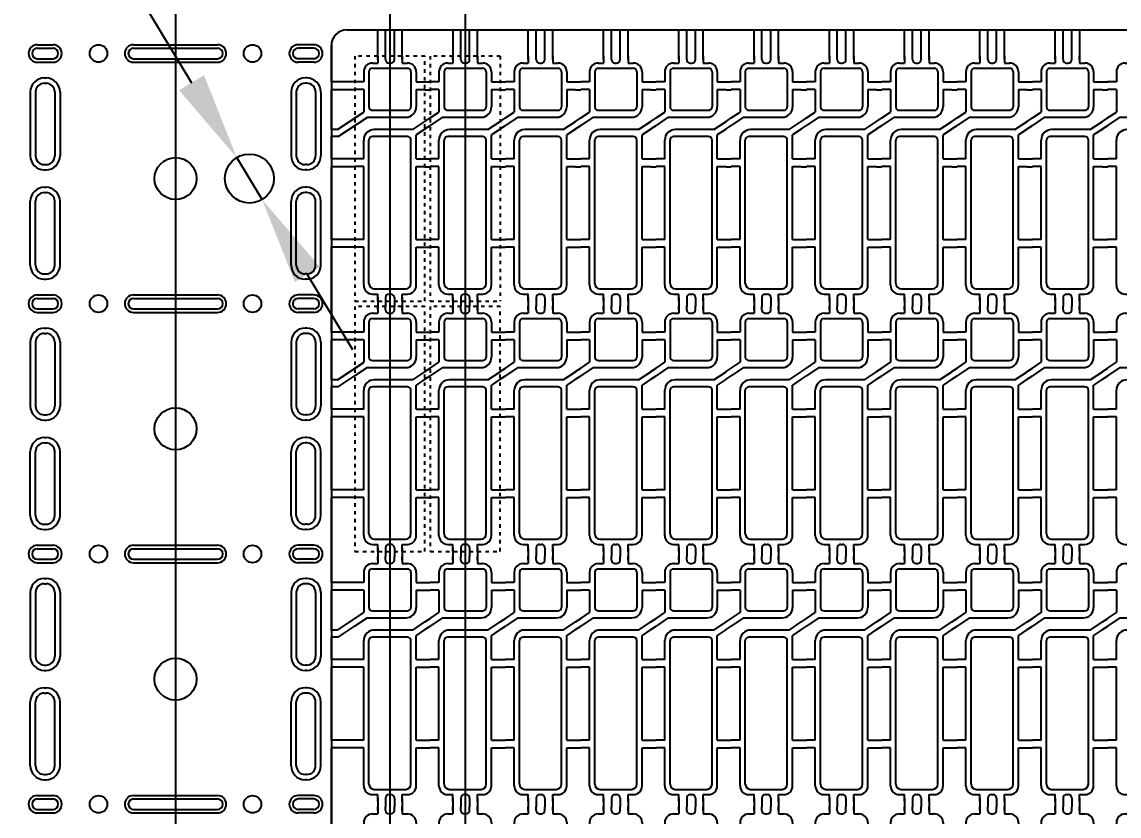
# Model space of a CAD drawing. Header units: millimetres. Extents: x -992 to 1678, y 128 to 1331.
# Drawn here: x -784.34 to -753, y 1240.38 to 1263.07 of the extents above; entities that cross this region are included whole.
import ezdxf

# ---------------------------------------------------------------- set-up
doc = ezdxf.new("R2010")
doc.units = ezdxf.units.MM
doc.header["$PDMODE"] = 3
doc.header["$PDSIZE"] = -1
for name, pattern in [('CENTER', [10.16, 6.35, -1.27, 1.27, -1.27]), ('DOT2', [0.125, 0, -0.125]), ('HIDDEN', [1.905, 1.27, -0.635])]:
    doc.linetypes.add(name, pattern=pattern)
doc.layers.get('DEFPOINTS').update_dxf_attribs({"color": 10})
for name, color, linetype in [('1', 3, 'Continuous'), ('6', 6, 'Continuous'), ('b etching', 1, 'Continuous'), ('CEN', 8, 'CENTER'), ('DIM', 7, 'Continuous'), ('HID', 1, 'HIDDEN')]:
    doc.layers.add(name, color=color, linetype=linetype)
doc.styles.get("Standard").update_dxf_attribs({"font": 'txt.shx', "bigfont": 'chineset.shx'})
doc.dimstyles.new('ISO-25', dxfattribs={"dimtxt": 2.5, "dimasz": 2.5, "dimexe": 1.25, "dimexo": 0.625, "dimtad": 1, "dimtxsty": 'Standard', "dimcen": 2.5, "dimadec": 0, "dimazin": 0, "dimtfac": 1, "dimtmove": 0, "dimatfit": 3, "dimfxl": 1, "dimarcsym": 0})

# ---------------------------------------------------------------- blocks, each defined once
blk = doc.blocks.new('*D132')
at = {"layer": 'DEFPOINTS', "color": 0, "linetype": 'ByBlock', "transparency": 16777216}
for p in [(-778.2, 1259.193), (-777.477, 1257.995)]:
    blk.add_point(p, dxfattribs=at)
at = {"layer": 'DIM', "color": 0, "linetype": 'ByBlock', "lineweight": -2, "transparency": 16777216}
for p, q in [((-787.475, 1274.553), (-779.493, 1261.333)), ((-777.477, 1257.995), (-778.2, 1259.193)), ((-776.185, 1255.855), (-774.892, 1253.714))]:
    blk.add_line(p, q, dxfattribs=at)
at = {"layer": 'DIM', "color": 0, "linetype": 'ByBlock', "transparency": 16777216}
for points in [[(-779.136, 1261.549), (-779.849, 1261.118), (-778.2, 1259.193)], [(-775.828, 1256.07), (-776.541, 1255.639), (-777.477, 1257.995)]]:
    blk.add_solid(points, dxfattribs=at)
at = {"layer": 'DIM', "color": 0, "linetype": 'ByBlock', "transparency": 16777216, "insert": (-783.538, 1272.063), "char_height": 2.5, "attachment_point": 5, "rotation": 301.123}
blk.add_mtext('∅1,4', dxfattribs=at)
blk = doc.blocks.new('e1')
at = {"layer": '1', "linetype": 'ByBlock'}
for p, q in [((-947.208, 906.381), (-947.058, 906.381)), ((-946.833, 906.481), (-946.833, 906.581)), ((-946.733, 906.381), (-946.683, 906.381)), ((-946.583, 906.481), (-946.583, 906.581)), ((-947.708, 904.814), (-947.458, 904.981)), ((-947.358, 904.831), (-947.708, 904.597)), ((-946.058, 904.481), (-945.708, 904.714)), ((-945.708, 904.497), (-945.958, 904.331)), ((-947.208, 899.781), (-947.058, 899.781)), ((-946.733, 899.781), (-946.683, 899.781)), ((-946.833, 899.681), (-946.833, 899.581)), ((-946.583, 899.681), (-946.583, 899.581))]:
    blk.add_line(p, q, dxfattribs=at)
at = {"layer": '1'}
for p, q in [((-947.058, 906.581), (-947.058, 906.481)), ((-947.058, 906.481), (-947.058, 906.581)), ((-947.058, 906.581), (-947.058, 906.381)), ((-946.358, 906.581), (-946.358, 906.481)), ((-946.358, 906.481), (-946.358, 906.581)), ((-946.358, 906.581), (-946.358, 906.381)), ((-946.358, 906.381), (-946.208, 906.381)), ((-947.458, 906.131), (-947.458, 905.841)), ((-945.958, 906.131), (-945.958, 905.841)), ((-947.458, 905.841), (-947.708, 905.841)), ((-945.958, 905.841), (-945.708, 905.841)), ((-947.458, 905.621), (-947.708, 905.621)), ((-947.458, 905.621), (-947.458, 904.981)), ((-945.958, 905.621), (-945.958, 905.131)), ((-945.958, 905.621), (-945.708, 905.621)), ((-947.358, 904.831), (-946.258, 904.831)), ((-946.058, 904.481), (-947.158, 904.481)), ((-947.458, 903.641), (-947.458, 904.181)), ((-945.958, 903.641), (-945.958, 904.331)), ((-947.458, 903.641), (-947.708, 903.641)), ((-945.958, 903.641), (-945.708, 903.641)), ((-947.458, 903.421), (-947.708, 903.421)), ((-947.458, 901.341), (-947.458, 903.421)), ((-945.958, 901.341), (-945.958, 903.421)), ((-945.958, 903.421), (-945.708, 903.421)), ((-947.458, 901.341), (-947.708, 901.341)), ((-945.958, 901.341), (-945.708, 901.341)), ((-947.458, 901.121), (-947.708, 901.121)), ((-947.458, 900.031), (-947.458, 901.121)), ((-945.958, 900.031), (-945.958, 901.121)), ((-945.958, 901.121), (-945.708, 901.121)), ((-947.058, 899.581), (-947.058, 899.781)), ((-946.358, 899.781), (-946.208, 899.781)), ((-946.358, 899.581), (-946.358, 899.781)), ((-947.058, 899.581), (-947.058, 899.681)), ((-947.058, 899.681), (-947.058, 899.581)), ((-946.358, 899.581), (-946.358, 899.681)), ((-946.358, 899.681), (-946.358, 899.581))]:
    blk.add_line(p, q, dxfattribs=at)
for centre, radius, start, end in [((-947.208, 906.131), 0.25, 90, 180), ((-946.208, 906.131), 0.25, 0, 90), ((-946.258, 905.131), 0.3, 270, 0), ((-947.158, 904.181), 0.3, 90, 180), ((-947.208, 900.031), 0.25, 180, 270), ((-946.208, 900.031), 0.25, 270, 0)]:
    blk.add_arc(centre, radius, start, end, dxfattribs=at)
at = {"layer": '1', "linetype": 'ByBlock'}
for centre, start, end in [((-946.733, 906.481), 180, 270), ((-946.683, 906.481), 270, 0), ((-946.733, 899.681), 90, 180), ((-946.683, 899.681), 0, 90)]:
    blk.add_arc(centre, 0.1, start, end, dxfattribs=at)
blk = doc.blocks.new('e2')
at = {"layer": 'b etching', "linetype": 'ByBlock'}
for p, q in [((-947.308, 906.131), (-947.308, 905.131)), ((-947.208, 906.231), (-946.208, 906.231)), ((-946.108, 906.131), (-946.108, 905.131)), ((-947.208, 905.031), (-946.208, 905.031)), ((-947.308, 900.081), (-947.308, 904.181)), ((-946.208, 904.281), (-947.208, 904.281)), ((-946.108, 900.081), (-946.108, 904.181)), ((-947.158, 899.931), (-946.258, 899.931))]:
    blk.add_line(p, q, dxfattribs=at)
for centre, radius, start, end in [((-947.208, 906.131), 0.1, 90, 180), ((-946.208, 906.131), 0.1, 360, 90), ((-947.208, 905.131), 0.1, 180, 270), ((-946.208, 905.131), 0.1, 270, 360), ((-947.208, 904.181), 0.1, 90, 180), ((-946.208, 904.181), 0.1, 0, 90), ((-947.158, 900.081), 0.15, 180, 270), ((-946.258, 900.081), 0.15, 270, 0)]:
    blk.add_arc(centre, radius, start, end, dxfattribs=at)
blk = doc.blocks.new('TOP')
at = {"layer": '1', "linetype": 'ByBlock'}
for p, q in [((-895.149, 911.326), (-894.999, 911.326)), ((-895.149, 911.106), (-894.999, 911.106)), ((-895.149, 910.2), (-894.999, 910.3)), ((-895.149, 909.983), (-894.999, 910.083)), ((-895.149, 909.126), (-894.999, 909.126)), ((-895.149, 908.906), (-894.999, 908.906)), ((-895.149, 906.826), (-894.999, 906.826)), ((-895.149, 906.606), (-894.999, 906.606)), ((-896.499, 905.066), (-896.499, 904.916)), ((-896.274, 905.066), (-896.274, 904.916)), ((-896.024, 905.066), (-896.024, 904.916)), ((-895.799, 905.066), (-895.799, 904.916))]:
    blk.add_line(p, q, dxfattribs=at)
blk = doc.blocks.new('1')
at = {"layer": '1', "linetype": 'ByBlock'}
for p, q in [((-898.224, 911.326), (-898.899, 911.326)), ((-898.224, 911.106), (-898.899, 911.106)), ((-898.899, 911.106), (-898.899, 909.966)), ((-898.724, 909.966), (-897.974, 910.466)), ((-898.699, 909.766), (-897.874, 910.316)), ((-898.724, 909.966), (-898.899, 909.966)), ((-898.699, 909.766), (-898.899, 909.766)), ((-898.899, 909.766), (-898.899, 909.126)), ((-898.224, 909.126), (-898.899, 909.126)), ((-898.224, 908.906), (-898.899, 908.906)), ((-898.899, 908.906), (-898.899, 906.826)), ((-898.224, 906.826), (-898.899, 906.826)), ((-898.224, 906.606), (-898.899, 906.606)), ((-898.899, 906.606), (-898.899, 904.176)), ((-898.224, 904.176), (-898.899, 904.176))]:
    blk.add_line(p, q, dxfattribs=at)
blk = doc.blocks.new('111')
at = {"layer": '1', "linetype": 'ByBlock'}
for p, q in [((-415.593, 929.351), (-415.593, 930.101)), ((-415.368, 929.351), (-415.368, 930.101)), ((-415.368, 930.101), (-415.118, 930.101)), ((-415.118, 929.351), (-415.118, 930.101)), ((-414.893, 930.101), (-413.443, 930.101)), ((-414.893, 929.351), (-414.893, 930.101))]:
    blk.add_line(p, q, dxfattribs=at)

msp = doc.modelspace()

# ---------------------------------------------------------------- linework, layer by layer
at = {"layer": '1', "linetype": 'ByBlock'}
for p, q in [((-775.0486804, 1262.84394821), (-774.1736804, 1262.84394821)), ((-775.4986804, 1261.35394821), (-775.4986804, 1262.39394821))]:
    msp.add_line(p, q, dxfattribs=at)
at = {"layer": '1'}
for p, q in [((-783.8986804, 1262.31894821), (-783.4486804, 1262.31894821)), ((-783.8986804, 1262.31894821), (-783.4486804, 1262.31894821)), ((-781.1486804, 1262.31894821), (-778.7486804, 1262.31894821)), ((-779.4486804, 1262.31894821), (-778.7486804, 1262.31894821)), ((-775.9986804, 1262.31894821), (-776.4486804, 1262.31894821)), ((-775.9986804, 1262.31894821), (-776.4486804, 1262.31894821)), ((-783.8986804, 1262.01894821), (-783.4486804, 1262.01894821)), ((-783.8986804, 1262.01894821), (-783.4486804, 1262.01894821)), ((-781.1486804, 1262.01894821), (-778.7486804, 1262.01894821)), ((-779.4486804, 1262.01894821), (-778.7486804, 1262.01894821)), ((-775.9986804, 1262.01894821), (-776.4486804, 1262.01894821)), ((-775.9986804, 1262.01894821), (-776.4486804, 1262.01894821)), ((-783.9486804, 1261.06894821), (-783.9486804, 1259.24394821)), ((-783.6986804, 1261.31894821), (-783.6486804, 1261.31894821)), ((-783.3986804, 1261.06894821), (-783.3986804, 1259.24394821)), ((-776.4986804, 1261.06894821), (-776.4986804, 1259.24394821)), ((-776.1986804, 1261.31894821), (-776.2486804, 1261.31894821)), ((-775.9486804, 1261.06894821), (-775.9486804, 1259.24394821)), ((-783.6986804, 1258.99394821), (-783.6486804, 1258.99394821)), ((-776.1986804, 1258.99394821), (-776.2486804, 1258.99394821)), ((-783.9486804, 1256.11894821), (-783.9486804, 1257.94394821)), ((-783.6986804, 1258.19394821), (-783.6486804, 1258.19394821)), ((-783.3986804, 1256.11894821), (-783.3986804, 1257.94394821)), ((-776.4986804, 1256.11894821), (-776.4986804, 1257.94394821)), ((-776.1986804, 1258.19394821), (-776.2486804, 1258.19394821)), ((-775.9486804, 1256.11894821), (-775.9486804, 1257.94394821)), ((-783.6986804, 1255.86894821), (-783.6486804, 1255.86894821)), ((-776.1986804, 1255.86894821), (-776.2486804, 1255.86894821)), ((-783.8986804, 1255.16894821), (-783.4486804, 1255.16894821)), ((-783.8986804, 1255.16894821), (-783.4486804, 1255.16894821)), ((-781.1486804, 1255.16894821), (-778.7486804, 1255.16894821)), ((-779.4486804, 1255.16894821), (-778.7486804, 1255.16894821)), ((-775.9986804, 1255.16894821), (-776.4486804, 1255.16894821)), ((-775.9986804, 1255.16894821), (-776.4486804, 1255.16894821)), ((-783.8986804, 1254.86894821), (-783.4486804, 1254.86894821)), ((-783.8986804, 1254.86894821), (-783.4486804, 1254.86894821)), ((-781.1486804, 1254.86894821), (-778.7486804, 1254.86894821)), ((-779.4486804, 1254.86894821), (-778.7486804, 1254.86894821)), ((-775.9986804, 1254.86894821), (-776.4486804, 1254.86894821)), ((-775.9986804, 1254.86894821), (-776.4486804, 1254.86894821)), ((-783.6986804, 1254.16894821), (-783.6486804, 1254.16894821)), ((-776.1986804, 1254.16894821), (-776.2486804, 1254.16894821)), ((-783.9486804, 1253.91894821), (-783.9486804, 1252.09394821)), ((-783.3986804, 1253.91894821), (-783.3986804, 1252.09394821)), ((-776.4986804, 1253.91894821), (-776.4986804, 1252.09394821)), ((-775.9486804, 1253.91894821), (-775.9486804, 1252.09394821)), ((-783.6986804, 1251.84394821), (-783.6486804, 1251.84394821)), ((-776.1986804, 1251.84394821), (-776.2486804, 1251.84394821)), ((-783.6986804, 1251.04394821), (-783.6486804, 1251.04394821)), ((-776.1986804, 1251.04394821), (-776.2486804, 1251.04394821)), ((-783.9486804, 1248.96894821), (-783.9486804, 1250.79394821)), ((-783.3986804, 1248.96894821), (-783.3986804, 1250.79394821)), ((-776.4986804, 1248.96894821), (-776.4986804, 1250.79394821)), ((-775.9486804, 1248.96894821), (-775.9486804, 1250.79394821)), ((-783.6986804, 1248.71894821), (-783.6486804, 1248.71894821)), ((-776.1986804, 1248.71894821), (-776.2486804, 1248.71894821)), ((-783.8986804, 1248.01894821), (-783.4486804, 1248.01894821)), ((-783.8986804, 1248.01894821), (-783.4486804, 1248.01894821)), ((-781.1486804, 1248.01894821), (-778.7486804, 1248.01894821)), ((-779.4486804, 1248.01894821), (-778.7486804, 1248.01894821)), ((-775.9986804, 1248.01894821), (-776.4486804, 1248.01894821)), ((-775.9986804, 1248.01894821), (-776.4486804, 1248.01894821)), ((-783.8986804, 1247.71894821), (-783.4486804, 1247.71894821)), ((-783.8986804, 1247.71894821), (-783.4486804, 1247.71894821)), ((-781.1486804, 1247.71894821), (-778.7486804, 1247.71894821)), ((-779.4486804, 1247.71894821), (-778.7486804, 1247.71894821)), ((-775.9986804, 1247.71894821), (-776.4486804, 1247.71894821)), ((-775.9986804, 1247.71894821), (-776.4486804, 1247.71894821)), ((-783.6986804, 1247.01894821), (-783.6486804, 1247.01894821)), ((-776.1986804, 1247.01894821), (-776.2486804, 1247.01894821)), ((-783.9486804, 1246.76894821), (-783.9486804, 1244.94394821)), ((-783.3986804, 1246.76894821), (-783.3986804, 1244.94394821)), ((-776.4986804, 1246.76894821), (-776.4986804, 1244.94394821)), ((-775.9486804, 1246.76894821), (-775.9486804, 1244.94394821)), ((-783.6986804, 1244.69394821), (-783.6486804, 1244.69394821)), ((-776.1986804, 1244.69394821), (-776.2486804, 1244.69394821)), ((-783.6986804, 1243.89394821), (-783.6486804, 1243.89394821)), ((-776.1986804, 1243.89394821), (-776.2486804, 1243.89394821)), ((-783.9486804, 1241.81894821), (-783.9486804, 1243.64394821)), ((-783.3986804, 1241.81894821), (-783.3986804, 1243.64394821)), ((-776.4986804, 1241.81894821), (-776.4986804, 1243.64394821)), ((-775.9486804, 1241.81894821), (-775.9486804, 1243.64394821)), ((-783.6986804, 1241.56894821), (-783.6486804, 1241.56894821)), ((-776.1986804, 1241.56894821), (-776.2486804, 1241.56894821)), ((-783.8986804, 1240.86894821), (-783.4486804, 1240.86894821)), ((-783.8986804, 1240.86894821), (-783.4486804, 1240.86894821)), ((-781.1486804, 1240.86894821), (-778.7486804, 1240.86894821)), ((-779.4486804, 1240.86894821), (-778.7486804, 1240.86894821)), ((-775.9986804, 1240.86894821), (-776.4486804, 1240.86894821)), ((-775.9986804, 1240.86894821), (-776.4486804, 1240.86894821)), ((-783.8986804, 1240.56894821), (-783.4486804, 1240.56894821)), ((-783.8986804, 1240.56894821), (-783.4486804, 1240.56894821)), ((-781.1486804, 1240.56894821), (-778.7486804, 1240.56894821)), ((-779.4486804, 1240.56894821), (-778.7486804, 1240.56894821)), ((-775.9986804, 1240.56894821), (-776.4486804, 1240.56894821)), ((-775.9986804, 1240.56894821), (-776.4486804, 1240.56894821))]:
    msp.add_line(p, q, dxfattribs=at)
for centre, radius in [((-782.1486804, 1262.16894821), 0.25), ((-782.1486804, 1262.16894821), 0.25), ((-777.7486804, 1262.16894821), 0.25), ((-779.9486804, 1258.59394821), 0.6), ((-777.8386804, 1258.59394821), 0.7), ((-782.1486804, 1255.01894821), 0.25), ((-782.1486804, 1255.01894821), 0.25), ((-777.7486804, 1255.01894821), 0.25), ((-777.7486804, 1255.01894821), 0.25), ((-779.9486804, 1251.44394821), 0.6), ((-782.1486804, 1247.86894821), 0.25), ((-782.1486804, 1247.86894821), 0.25), ((-777.7486804, 1247.86894821), 0.25), ((-777.7486804, 1247.86894821), 0.25), ((-779.9486804, 1244.29394821), 0.6), ((-782.1486804, 1240.71894821), 0.25), ((-782.1486804, 1240.71894821), 0.25), ((-777.7486804, 1240.71894821), 0.25), ((-777.7486804, 1240.71894821), 0.25)]:
    msp.add_circle(centre, radius, dxfattribs=at)
at = {"layer": '1', "linetype": 'ByBlock'}
msp.add_arc((-775.0486804, 1262.39394821), 0.45, 90, 180, dxfattribs=at)
at = {"layer": '1'}
for centre, radius, start, end in [((-783.8986804, 1262.16894821), 0.15, 90, 270), ((-783.8986804, 1262.16894821), 0.15, 90, 270), ((-783.4486804, 1262.16894821), 0.15, 270, 90), ((-783.4486804, 1262.16894821), 0.15, 270, 90), ((-781.1486804, 1262.16894821), 0.15, 90, 270), ((-781.1486804, 1262.16894821), 0.15, 90, 270), ((-778.7486804, 1262.16894821), 0.15, 270, 90), ((-778.7486804, 1262.16894821), 0.15, 270, 90), ((-776.4486804, 1262.16894821), 0.15, 90, 270), ((-776.4486804, 1262.16894821), 0.15, 90, 270), ((-775.9986804, 1262.16894821), 0.15, 270, 90), ((-775.9986804, 1262.16894821), 0.15, 270, 90), ((-783.6986804, 1261.06894821), 0.25, 90, 180), ((-783.6486804, 1261.06894821), 0.25, 0, 90), ((-776.2486804, 1261.06894821), 0.25, 90, 180), ((-776.1986804, 1261.06894821), 0.25, 360, 90), ((-783.6986804, 1259.24394821), 0.25, 180, 270), ((-783.6486804, 1259.24394821), 0.25, 270, 0), ((-776.2486804, 1259.24394821), 0.25, 180, 270), ((-776.1986804, 1259.24394821), 0.25, 270, 360), ((-783.6986804, 1257.94394821), 0.25, 90, 180), ((-783.6486804, 1257.94394821), 0.25, 360, 90), ((-776.2486804, 1257.94394821), 0.25, 90, 180), ((-776.1986804, 1257.94394821), 0.25, 0, 90), ((-783.6986804, 1256.11894821), 0.25, 180, 270), ((-783.6486804, 1256.11894821), 0.25, 270, 360), ((-776.2486804, 1256.11894821), 0.25, 180, 270), ((-776.1986804, 1256.11894821), 0.25, 270, 0), ((-783.8986804, 1255.01894821), 0.15, 90, 270), ((-783.8986804, 1255.01894821), 0.15, 90, 270), ((-783.4486804, 1255.01894821), 0.15, 270, 90), ((-783.4486804, 1255.01894821), 0.15, 270, 90), ((-781.1486804, 1255.01894821), 0.15, 90, 270), ((-781.1486804, 1255.01894821), 0.15, 90, 270), ((-778.7486804, 1255.01894821), 0.15, 270, 90), ((-778.7486804, 1255.01894821), 0.15, 270, 90), ((-776.4486804, 1255.01894821), 0.15, 90, 270), ((-776.4486804, 1255.01894821), 0.15, 90, 270), ((-775.9986804, 1255.01894821), 0.15, 270, 90), ((-775.9986804, 1255.01894821), 0.15, 270, 90), ((-783.6986804, 1253.91894821), 0.25, 90, 180), ((-783.6486804, 1253.91894821), 0.25, 0, 90), ((-776.2486804, 1253.91894821), 0.25, 90, 180), ((-776.1986804, 1253.91894821), 0.25, 360, 90), ((-783.6986804, 1252.09394821), 0.25, 180, 270), ((-783.6486804, 1252.09394821), 0.25, 270, 0), ((-776.2486804, 1252.09394821), 0.25, 180, 270), ((-776.1986804, 1252.09394821), 0.25, 270, 360), ((-783.6986804, 1250.79394821), 0.25, 90, 180), ((-783.6486804, 1250.79394821), 0.25, 360, 90), ((-776.2486804, 1250.79394821), 0.25, 90, 180), ((-776.1986804, 1250.79394821), 0.25, 0, 90), ((-783.6986804, 1248.96894821), 0.25, 180, 270), ((-783.6486804, 1248.96894821), 0.25, 270, 360), ((-776.2486804, 1248.96894821), 0.25, 180, 270), ((-776.1986804, 1248.96894821), 0.25, 270, 0), ((-783.8986804, 1247.86894821), 0.15, 90, 270), ((-783.8986804, 1247.86894821), 0.15, 90, 270), ((-783.4486804, 1247.86894821), 0.15, 270, 90), ((-783.4486804, 1247.86894821), 0.15, 270, 90), ((-781.1486804, 1247.86894821), 0.15, 90, 270), ((-781.1486804, 1247.86894821), 0.15, 90, 270), ((-778.7486804, 1247.86894821), 0.15, 270, 90), ((-778.7486804, 1247.86894821), 0.15, 270, 90), ((-776.4486804, 1247.86894821), 0.15, 90, 270), ((-776.4486804, 1247.86894821), 0.15, 90, 270), ((-775.9986804, 1247.86894821), 0.15, 270, 90), ((-775.9986804, 1247.86894821), 0.15, 270, 90), ((-783.6986804, 1246.76894821), 0.25, 90, 180), ((-783.6486804, 1246.76894821), 0.25, 0, 90), ((-776.2486804, 1246.76894821), 0.25, 90, 180), ((-776.1986804, 1246.76894821), 0.25, 360, 90), ((-783.6986804, 1244.94394821), 0.25, 180, 270), ((-783.6486804, 1244.94394821), 0.25, 270, 0), ((-776.2486804, 1244.94394821), 0.25, 180, 270), ((-776.1986804, 1244.94394821), 0.25, 270, 360), ((-783.6986804, 1243.64394821), 0.25, 90, 180), ((-783.6486804, 1243.64394821), 0.25, 360, 90), ((-776.2486804, 1243.64394821), 0.25, 90, 180), ((-776.1986804, 1243.64394821), 0.25, 0, 90), ((-783.6986804, 1241.81894821), 0.25, 180, 270), ((-783.6486804, 1241.81894821), 0.25, 270, 360), ((-776.2486804, 1241.81894821), 0.25, 180, 270), ((-776.1986804, 1241.81894821), 0.25, 270, 0), ((-783.8986804, 1240.71894821), 0.15, 90, 270), ((-783.8986804, 1240.71894821), 0.15, 90, 270), ((-783.4486804, 1240.71894821), 0.15, 270, 90), ((-783.4486804, 1240.71894821), 0.15, 270, 90), ((-781.1486804, 1240.71894821), 0.15, 90, 270), ((-781.1486804, 1240.71894821), 0.15, 90, 270), ((-778.7486804, 1240.71894821), 0.15, 270, 90), ((-778.7486804, 1240.71894821), 0.15, 270, 90), ((-776.4486804, 1240.71894821), 0.15, 90, 270), ((-776.4486804, 1240.71894821), 0.15, 90, 270), ((-775.9986804, 1240.71894821), 0.15, 270, 90), ((-775.9986804, 1240.71894821), 0.15, 270, 90)]:
    msp.add_arc(centre, radius, start, end, dxfattribs=at)
at = {"layer": '6', "linetype": 'DOT2'}
for p, q in [((-774.8236804, 1262.09394821), (-774.8236804, 1255.09394821)), ((-772.8236804, 1262.09394821), (-774.8236804, 1262.09394821)), ((-772.8236804, 1255.09394821), (-772.8236804, 1262.09394821)), ((-772.6736804, 1262.09394821), (-772.6736804, 1255.09394821)), ((-770.6736804, 1262.09394821), (-772.6736804, 1262.09394821)), ((-770.6736804, 1262.09394821), (-770.6736804, 1255.09394821)), ((-774.8236804, 1255.09394821), (-772.8236804, 1255.09394821)), ((-772.6736804, 1255.09394821), (-770.6736804, 1255.09394821)), ((-772.8236804, 1254.94394821), (-774.8236804, 1254.94394821)), ((-774.8236804, 1254.94394821), (-774.8236804, 1247.94394821)), ((-772.8236804, 1247.94394821), (-772.8236804, 1254.94394821)), ((-772.6736804, 1254.94394821), (-772.6736804, 1247.94394821)), ((-770.6736804, 1254.94394821), (-772.6736804, 1254.94394821)), ((-770.6736804, 1247.94394821), (-770.6736804, 1254.94394821)), ((-774.8236804, 1247.94394821), (-772.8236804, 1247.94394821)), ((-772.6736804, 1247.94394821), (-770.6736804, 1247.94394821))]:
    msp.add_line(p, q, dxfattribs=at)
at = {"layer": 'CEN', "linetype": 'ByBlock'}
for p, q in [((-773.8236804, 1270.54394821), (-773.8236804, 1204.34394821)), ((-773.8236804, 1270.54394821), (-773.8236804, 1203.74394821)), ((-773.8236804, 1270.54394821), (-773.8236804, 1204.34394821)), ((-771.6736804, 1270.54394821), (-771.6736804, 1204.34394821)), ((-771.6736804, 1270.54394821), (-771.6736804, 1203.74394821)), ((-771.6736804, 1270.54394821), (-771.6736804, 1204.34394821)), ((-779.9486804, 1270.14394821), (-779.9486804, 1204.14394821)), ((-779.9486804, 1270.14394821), (-779.9486804, 1204.14394821))]:
    msp.add_line(p, q, dxfattribs=at)
at = {"layer": 'HID', "linetype": 'ByBlock'}
for p, q in [((-775.0486804, 1262.84394821), (-723.1486804, 1262.84394821)), ((-783.8986804, 1262.41894821), (-783.4486804, 1262.41894821)), ((-781.1486804, 1262.41894821), (-778.7486804, 1262.41894821)), ((-775.9986804, 1262.41894821), (-776.4486804, 1262.41894821)), ((-775.4986804, 1262.39394821), (-775.4986804, 1211.89394821)), ((-783.8986804, 1261.91894821), (-783.4486804, 1261.91894821)), ((-781.1486804, 1261.91894821), (-778.7486804, 1261.91894821)), ((-775.9986804, 1261.91894821), (-776.4486804, 1261.91894821)), ((-783.6986804, 1261.46894821), (-783.6486804, 1261.46894821)), ((-776.1986804, 1261.46894821), (-776.2486804, 1261.46894821)), ((-784.0986804, 1261.06894821), (-784.0986804, 1259.24394821)), ((-783.2486804, 1261.06894821), (-783.2486804, 1259.24394821)), ((-776.6486804, 1261.06894821), (-776.6486804, 1259.24394821)), ((-775.7986804, 1261.06894821), (-775.7986804, 1259.24394821)), ((-783.6986804, 1258.84394821), (-783.6486804, 1258.84394821)), ((-776.1986804, 1258.84394821), (-776.2486804, 1258.84394821)), ((-783.6986804, 1258.34394821), (-783.6486804, 1258.34394821)), ((-776.1986804, 1258.34394821), (-776.2486804, 1258.34394821)), ((-784.0986804, 1256.11894821), (-784.0986804, 1257.94394821)), ((-783.2486804, 1256.11894821), (-783.2486804, 1257.94394821)), ((-776.6486804, 1256.11894821), (-776.6486804, 1257.94394821)), ((-775.7986804, 1256.11894821), (-775.7986804, 1257.94394821)), ((-783.6986804, 1255.71894821), (-783.6486804, 1255.71894821)), ((-776.1986804, 1255.71894821), (-776.2486804, 1255.71894821)), ((-783.8986804, 1255.26894821), (-783.4486804, 1255.26894821)), ((-781.1486804, 1255.26894821), (-778.7486804, 1255.26894821)), ((-775.9986804, 1255.26894821), (-776.4486804, 1255.26894821)), ((-783.8986804, 1254.76894821), (-783.4486804, 1254.76894821)), ((-781.1486804, 1254.76894821), (-778.7486804, 1254.76894821)), ((-775.9986804, 1254.76894821), (-776.4486804, 1254.76894821)), ((-783.6986804, 1254.31894821), (-783.6486804, 1254.31894821)), ((-776.1986804, 1254.31894821), (-776.2486804, 1254.31894821)), ((-784.0986804, 1253.91894821), (-784.0986804, 1252.09394821)), ((-783.2486804, 1253.91894821), (-783.2486804, 1252.09394821)), ((-776.6486804, 1253.91894821), (-776.6486804, 1252.09394821)), ((-775.7986804, 1253.91894821), (-775.7986804, 1252.09394821)), ((-783.6986804, 1251.69394821), (-783.6486804, 1251.69394821)), ((-776.1986804, 1251.69394821), (-776.2486804, 1251.69394821)), ((-783.6986804, 1251.19394821), (-783.6486804, 1251.19394821)), ((-776.1986804, 1251.19394821), (-776.2486804, 1251.19394821)), ((-784.0986804, 1248.96894821), (-784.0986804, 1250.79394821)), ((-783.2486804, 1248.96894821), (-783.2486804, 1250.79394821)), ((-776.6486804, 1248.96894821), (-776.6486804, 1250.79394821)), ((-775.7986804, 1248.96894821), (-775.7986804, 1250.79394821)), ((-783.6986804, 1248.56894821), (-783.6486804, 1248.56894821)), ((-776.1986804, 1248.56894821), (-776.2486804, 1248.56894821)), ((-783.8986804, 1248.11894821), (-783.4486804, 1248.11894821)), ((-781.1486804, 1248.11894821), (-778.7486804, 1248.11894821)), ((-775.9986804, 1248.11894821), (-776.4486804, 1248.11894821)), ((-783.8986804, 1247.61894821), (-783.4486804, 1247.61894821)), ((-781.1486804, 1247.61894821), (-778.7486804, 1247.61894821)), ((-775.9986804, 1247.61894821), (-776.4486804, 1247.61894821)), ((-783.6986804, 1247.16894821), (-783.6486804, 1247.16894821)), ((-776.1986804, 1247.16894821), (-776.2486804, 1247.16894821)), ((-784.0986804, 1246.76894821), (-784.0986804, 1244.94394821)), ((-783.2486804, 1246.76894821), (-783.2486804, 1244.94394821)), ((-776.6486804, 1246.76894821), (-776.6486804, 1244.94394821)), ((-775.7986804, 1246.76894821), (-775.7986804, 1244.94394821)), ((-783.6986804, 1244.54394821), (-783.6486804, 1244.54394821)), ((-776.1986804, 1244.54394821), (-776.2486804, 1244.54394821)), ((-783.6986804, 1244.04394821), (-783.6486804, 1244.04394821)), ((-776.1986804, 1244.04394821), (-776.2486804, 1244.04394821)), ((-784.0986804, 1241.81894821), (-784.0986804, 1243.64394821)), ((-783.2486804, 1241.81894821), (-783.2486804, 1243.64394821)), ((-776.6486804, 1241.81894821), (-776.6486804, 1243.64394821)), ((-775.7986804, 1241.81894821), (-775.7986804, 1243.64394821)), ((-783.6986804, 1241.41894821), (-783.6486804, 1241.41894821)), ((-776.1986804, 1241.41894821), (-776.2486804, 1241.41894821)), ((-783.8986804, 1240.96894821), (-783.4486804, 1240.96894821)), ((-781.1486804, 1240.96894821), (-778.7486804, 1240.96894821)), ((-775.9986804, 1240.96894821), (-776.4486804, 1240.96894821)), ((-783.8986804, 1240.46894821), (-783.4486804, 1240.46894821)), ((-781.1486804, 1240.46894821), (-778.7486804, 1240.46894821)), ((-775.9986804, 1240.46894821), (-776.4486804, 1240.46894821))]:
    msp.add_line(p, q, dxfattribs=at)
for centre, radius, start, end in [((-775.0486804, 1262.39394821), 0.45, 90, 180), ((-783.8986804, 1262.16894821), 0.25, 90, 270), ((-783.4486804, 1262.16894821), 0.25, 270, 90), ((-781.1486804, 1262.16894821), 0.25, 90, 270), ((-778.7486804, 1262.16894821), 0.25, 270, 90), ((-776.4486804, 1262.16894821), 0.25, 90, 270), ((-775.9986804, 1262.16894821), 0.25, 270, 90), ((-783.6986804, 1261.06894821), 0.4, 90, 180), ((-783.6486804, 1261.06894821), 0.4, 0, 90), ((-776.2486804, 1261.06894821), 0.4, 90, 180), ((-776.1986804, 1261.06894821), 0.4, 360, 90), ((-783.6986804, 1259.24394821), 0.4, 180, 270), ((-783.6486804, 1259.24394821), 0.4, 270, 0), ((-776.2486804, 1259.24394821), 0.4, 180, 270), ((-776.1986804, 1259.24394821), 0.4, 270, 360), ((-783.6986804, 1257.94394821), 0.4, 90, 180), ((-783.6486804, 1257.94394821), 0.4, 360, 90), ((-776.2486804, 1257.94394821), 0.4, 90, 180), ((-776.1986804, 1257.94394821), 0.4, 0, 90), ((-783.6986804, 1256.11894821), 0.4, 180, 270), ((-783.6486804, 1256.11894821), 0.4, 270, 360), ((-776.2486804, 1256.11894821), 0.4, 180, 270), ((-776.1986804, 1256.11894821), 0.4, 270, 0), ((-783.8986804, 1255.01894821), 0.25, 90, 270), ((-783.4486804, 1255.01894821), 0.25, 270, 90), ((-781.1486804, 1255.01894821), 0.25, 90, 270), ((-778.7486804, 1255.01894821), 0.25, 270, 90), ((-776.4486804, 1255.01894821), 0.25, 90, 270), ((-775.9986804, 1255.01894821), 0.25, 270, 90), ((-783.6986804, 1253.91894821), 0.4, 90, 180), ((-783.6486804, 1253.91894821), 0.4, 0, 90), ((-776.2486804, 1253.91894821), 0.4, 90, 180), ((-776.1986804, 1253.91894821), 0.4, 360, 90), ((-783.6986804, 1252.09394821), 0.4, 180, 270), ((-783.6486804, 1252.09394821), 0.4, 270, 0), ((-776.2486804, 1252.09394821), 0.4, 180, 270), ((-776.1986804, 1252.09394821), 0.4, 270, 360), ((-783.6986804, 1250.79394821), 0.4, 90, 180), ((-783.6486804, 1250.79394821), 0.4, 360, 90), ((-776.2486804, 1250.79394821), 0.4, 90, 180), ((-776.1986804, 1250.79394821), 0.4, 0, 90), ((-783.6986804, 1248.96894821), 0.4, 180, 270), ((-783.6486804, 1248.96894821), 0.4, 270, 360), ((-776.2486804, 1248.96894821), 0.4, 180, 270), ((-776.1986804, 1248.96894821), 0.4, 270, 0), ((-783.8986804, 1247.86894821), 0.25, 90, 270), ((-783.4486804, 1247.86894821), 0.25, 270, 90), ((-781.1486804, 1247.86894821), 0.25, 90, 270), ((-778.7486804, 1247.86894821), 0.25, 270, 90), ((-776.4486804, 1247.86894821), 0.25, 90, 270), ((-775.9986804, 1247.86894821), 0.25, 270, 90), ((-783.6986804, 1246.76894821), 0.4, 90, 180), ((-783.6486804, 1246.76894821), 0.4, 0, 90), ((-776.2486804, 1246.76894821), 0.4, 90, 180), ((-776.1986804, 1246.76894821), 0.4, 360, 90), ((-783.6986804, 1244.94394821), 0.4, 180, 270), ((-783.6486804, 1244.94394821), 0.4, 270, 0), ((-776.2486804, 1244.94394821), 0.4, 180, 270), ((-776.1986804, 1244.94394821), 0.4, 270, 360), ((-783.6986804, 1243.64394821), 0.4, 90, 180), ((-783.6486804, 1243.64394821), 0.4, 360, 90), ((-776.2486804, 1243.64394821), 0.4, 90, 180), ((-776.1986804, 1243.64394821), 0.4, 0, 90), ((-783.6986804, 1241.81894821), 0.4, 180, 270), ((-783.6486804, 1241.81894821), 0.4, 270, 360), ((-776.2486804, 1241.81894821), 0.4, 180, 270), ((-776.1986804, 1241.81894821), 0.4, 270, 0), ((-783.8986804, 1240.71894821), 0.25, 90, 270), ((-783.4486804, 1240.71894821), 0.25, 270, 90), ((-781.1486804, 1240.71894821), 0.25, 90, 270), ((-778.7486804, 1240.71894821), 0.25, 270, 90), ((-776.4486804, 1240.71894821), 0.25, 90, 270), ((-775.9986804, 1240.71894821), 0.25, 270, 90)]:
    msp.add_arc(centre, radius, start, end, dxfattribs=at)

# ---------------------------------------------------------------- block references
at = {"linetype": 'ByBlock'}
for name, p in [('111', (-358.58056474, 332.74258644)), ('111', (-356.43056474, 332.74258644)), ('111', (-354.28056474, 332.74258644)), ('111', (-352.13056474, 332.74258644)), ('111', (-349.98056474, 332.74258644)), ('111', (-347.83056474, 332.74258644)), ('111', (-345.68056474, 332.74258644)), ('111', (-343.53056474, 332.74258644)), ('111', (-341.38056474, 332.74258644)), ('111', (-339.23056474, 332.74258644)), ('e1', (172.88386592, 355.51326061)), ('e1', (175.03386592, 355.51326061)), ('e1', (177.18386592, 355.51326061)), ('e1', (179.33386592, 355.51326061)), ('e1', (181.48386592, 355.51326061)), ('e1', (183.63386592, 355.51326061)), ('e1', (185.78386592, 355.51326061)), ('e1', (187.93386592, 355.51326061)), ('e1', (190.08386592, 355.51326061)), ('e1', (192.23386592, 355.51326061)), ('e1', (194.38386592, 355.51326061)), ('e2', (172.88386592, 355.51326061)), ('e2', (175.03386592, 355.51326061)), ('e2', (177.18386592, 355.51326061)), ('e2', (179.33386592, 355.51326061)), ('e2', (181.48386592, 355.51326061)), ('e2', (183.63386592, 355.51326061)), ('e2', (185.78386592, 355.51326061)), ('e2', (187.93386592, 355.51326061)), ('e2', (190.08386592, 355.51326061)), ('e2', (192.23386592, 355.51326061)), ('1', (123.4, 350.02754633)), ('TOP', (122.325, 350.02754633)), ('TOP', (124.475, 350.02754633)), ('TOP', (126.625, 350.02754633)), ('TOP', (128.775, 350.02754633)), ('TOP', (130.925, 350.02754633)), ('TOP', (133.075, 350.02754633)), ('TOP', (135.225, 350.02754633)), ('TOP', (137.375, 350.02754633)), ('TOP', (139.525, 350.02754633)), ('TOP', (141.675, 350.02754633)), ('e1', (172.88386592, 348.36326061)), ('e1', (175.03386592, 348.36326061)), ('e1', (177.18386592, 348.36326061)), ('e1', (179.33386592, 348.36326061)), ('e1', (181.48386592, 348.36326061)), ('e1', (183.63386592, 348.36326061)), ('e1', (185.78386592, 348.36326061)), ('e1', (187.93386592, 348.36326061)), ('e1', (190.08386592, 348.36326061)), ('e1', (192.23386592, 348.36326061)), ('e1', (194.38386592, 348.36326061)), ('e2', (172.88386592, 348.36326061)), ('e2', (175.03386592, 348.36326061)), ('e2', (177.18386592, 348.36326061)), ('e2', (179.33386592, 348.36326061)), ('e2', (181.48386592, 348.36326061)), ('e2', (183.63386592, 348.36326061)), ('e2', (185.78386592, 348.36326061)), ('e2', (187.93386592, 348.36326061)), ('e2', (190.08386592, 348.36326061)), ('e2', (192.23386592, 348.36326061)), ('1', (123.4, 342.87754633)), ('TOP', (122.325, 342.87754633)), ('TOP', (122.325, 342.87754633)), ('TOP', (124.475, 342.87754633)), ('TOP', (126.625, 342.87754633)), ('TOP', (128.775, 342.87754633)), ('TOP', (130.925, 342.87754633)), ('TOP', (133.075, 342.87754633)), ('TOP', (135.225, 342.87754633)), ('TOP', (137.375, 342.87754633)), ('TOP', (139.525, 342.87754633)), ('TOP', (141.675, 342.87754633)), ('e1', (172.88386592, 341.21326061)), ('e1', (175.03386592, 341.21326061)), ('e1', (177.18386592, 341.21326061)), ('e1', (179.33386592, 341.21326061)), ('e1', (181.48386592, 341.21326061)), ('e1', (183.63386592, 341.21326061)), ('e1', (185.78386592, 341.21326061)), ('e1', (187.93386592, 341.21326061)), ('e1', (190.08386592, 341.21326061)), ('e1', (192.23386592, 341.21326061)), ('e1', (194.38386592, 341.21326061)), ('e2', (172.88386592, 341.21326061)), ('e2', (175.03386592, 341.21326061)), ('e2', (177.18386592, 341.21326061)), ('e2', (179.33386592, 341.21326061)), ('e2', (181.48386592, 341.21326061)), ('e2', (183.63386592, 341.21326061)), ('e2', (185.78386592, 341.21326061)), ('e2', (187.93386592, 341.21326061)), ('e2', (190.08386592, 341.21326061)), ('e2', (192.23386592, 341.21326061)), ('1', (123.4, 335.72754633)), ('TOP', (122.325, 335.72754633)), ('TOP', (122.325, 335.72754633)), ('TOP', (124.475, 335.72754633)), ('TOP', (126.625, 335.72754633)), ('TOP', (128.775, 335.72754633)), ('TOP', (130.925, 335.72754633)), ('TOP', (133.075, 335.72754633)), ('TOP', (135.225, 335.72754633)), ('TOP', (137.375, 335.72754633)), ('TOP', (139.525, 335.72754633)), ('TOP', (141.675, 335.72754633)), ('e1', (172.88386592, 334.06326061)), ('e1', (175.03386592, 334.06326061)), ('e1', (177.18386592, 334.06326061)), ('e1', (179.33386592, 334.06326061)), ('e1', (181.48386592, 334.06326061)), ('e1', (183.63386592, 334.06326061)), ('e1', (185.78386592, 334.06326061)), ('e1', (187.93386592, 334.06326061)), ('e1', (190.08386592, 334.06326061)), ('e1', (192.23386592, 334.06326061)), ('e1', (194.38386592, 334.06326061))]:
    msp.add_blockref(name, p, dxfattribs=at)

# ---------------------------------------------------------------- dimensions: what is measured, and where the dimension line sits
at = {"layer": 'DIM', "linetype": 'ByBlock'}
dim = msp.add_diameter_dim_2p(p1=(-777.47686648, 1257.99470646), p2=(-778.20049432, 1259.19318997), dimstyle='ISO-25', dxfattribs=at)
dim.commit()
dim.dimension.update_dxf_attribs({"geometry": '*D132', "text_midpoint": (-785.3210259, 1270.98632338), "dimtype": 163})

doc.saveas('drawing.dxf')
